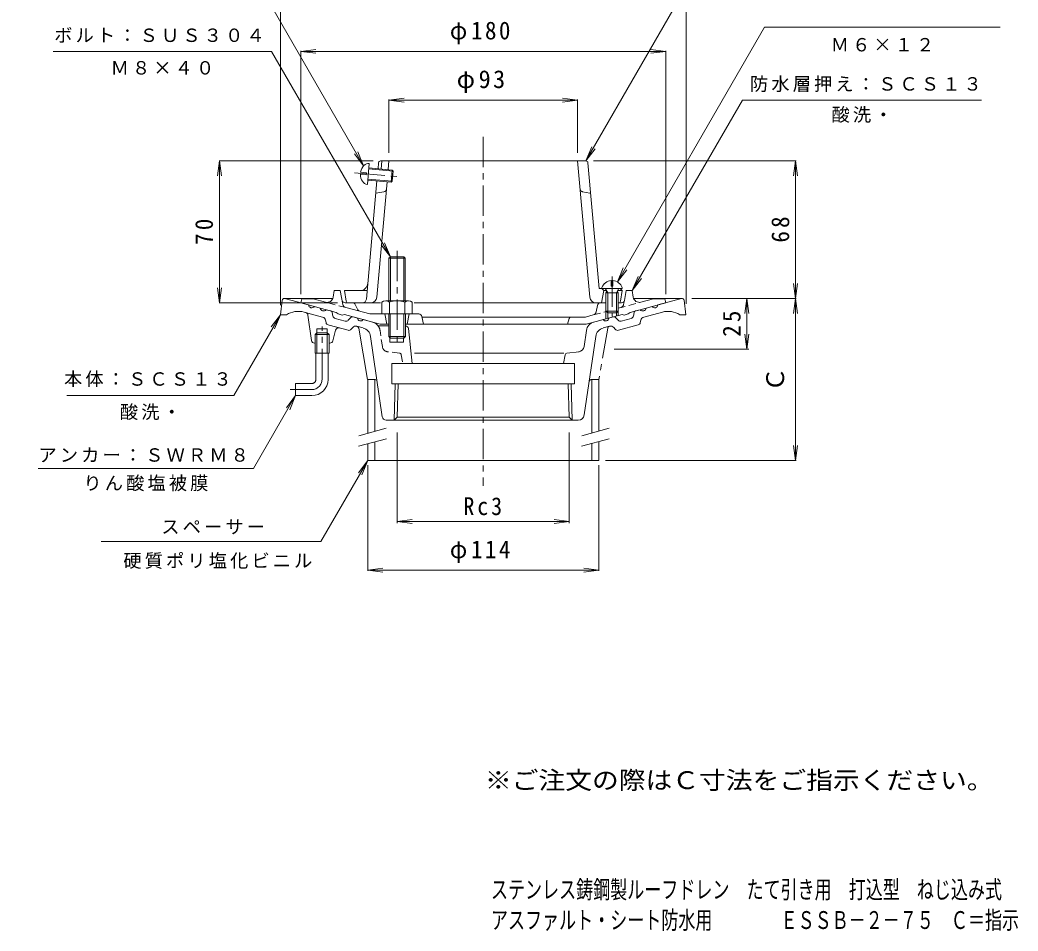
# Model space of a CAD drawing. Units: millimetres, scale not verified. Extents: x -267 to 225, y -346 to 341.
# Drawn here: x -267.4 to 224.8, y -346.2 to 103.1 of the extents above; entities that cross this region are included whole.
import ezdxf
from ezdxf.enums import TextEntityAlignment as Align

# ---------------------------------------------------------------- set-up
doc = ezdxf.new("R2010")
doc.units = ezdxf.units.MM
doc.header["$LTSCALE"] = 3
doc.linetypes.add('CHAIN1', pattern=[8, 5, -1, 1, -1])
doc.linetypes.add('DASHED1', pattern=[1.8, 1.2, -0.6])
for name, color, linetype, lineweight in [('0-0_通り芯', 3, 'Continuous', 9), ('0-1_躯体', 2, 'Continuous', 9), ('0-2_仕上', 6, 'Continuous', 9), ('0-3_建具', 4, 'Continuous', 9), ('0-4_その他', 7, 'Continuous', 9), ('0-5_寸法', 7, 'Continuous', 9)]:
    doc.layers.add(name, color=color, linetype=linetype, lineweight=lineweight)
doc.layers.add('F-4_F-4ﾚｲﾔ', color=2, linetype='Continuous')
doc.layers.add('F-5_F-5ﾚｲﾔ', color=2, linetype='Continuous')
doc.styles.add('ＭＳ ゴシック', font='')
doc.styles.get('ＭＳ ゴシック').set_extended_font_data('MS Gothic')

msp = doc.modelspace()

# ---------------------------------------------------------------- linework, layer by layer
at = {"layer": '0-0_通り芯', "linetype": 'CHAIN1'}
for p, q in [((-38.919, 45.439), (-38.919, -126.634)), ((-118.429, -74.173), (-118.429, -48.141)), ((22.448, -48.849), (18.047, -74.282)), ((14.326, -74.282), (18.047, -74.282)), ((-134.209, -79.173), (-123.429, -79.173))]:
    msp.add_line(p, q, dxfattribs=at)
at = {"layer": '0-0_通り芯'}
for p, q in [((-137.07, -34.282), (-113.086, -34.282)), ((-136.953, -34.282), (-125.097, -37.459)), ((35.173, -34.282), (58.906, -34.282)), ((58.906, -34.32), (47.192, -37.459)), ((-138.062, -35.158), (-138.953, -42.282)), ((-122.199, -38.235), (-119.301, -39.012)), ((44.294, -38.235), (41.396, -39.012)), ((60.157, -35.162), (61.047, -42.282)), ((-138.953, -42.282), (-135.953, -42.282)), ((-118.123, -43.469), (-127.311, -41.007)), ((-125.35, -42.48), (-123.609, -54.989)), ((-114.103, -40.405), (-116.404, -39.788)), ((-113.382, -41.17), (-113.019, -42.943)), ((-111.938, -44.091), (-106.967, -45.423)), ((-104.257, -43.615), (-105.457, -44.969)), ((-100.949, -43.93), (-103.249, -43.313)), ((23.044, -43.93), (25.344, -43.313)), ((26.351, -43.615), (27.552, -44.969)), ((34.033, -44.091), (29.062, -45.423)), ((35.477, -41.17), (35.114, -42.943)), ((36.198, -40.405), (38.498, -39.788)), ((40.218, -43.469), (49.405, -41.007)), ((61.047, -42.282), (58.047, -42.282)), ((-116.442, -46.167), (-116.681, -45)), ((-114.932, -47.43), (-115.361, -47.315)), ((-114.932, -47.43), (-105.615, -49.926)), ((-104.104, -49.472), (-103.314, -48.581)), ((-98.194, -48.809), (-101.3, -47.977)), ((-100.354, -48.849), (-95.953, -74.282)), ((-93.486, -45.929), (-98.051, -44.706)), ((-85.529, -47.782), (-90.782, -47.782)), ((-77.307, -47.782), (-77.376, -47.782)), ((-75.814, -49.129), (-74.055, -66.282)), ((15.606, -45.922), (20.146, -44.706)), ((20.289, -48.809), (23.395, -47.977)), ((26.199, -49.472), (25.409, -48.581)), ((27.71, -49.926), (37.456, -47.315)), ((38.537, -46.167), (38.776, -45)), ((-120.979, -51.173), (-121.879, -52.073)), ((-121.879, -52.073), (-114.979, -52.073)), ((-121.879, -61.173), (-121.879, -52.073)), ((-120.979, -49.282), (-115.879, -49.282)), ((-120.979, -61.173), (-120.979, -49.282)), ((-115.879, -51.173), (-120.979, -51.173)), ((-115.879, -56.282), (-115.879, -49.282)), ((-115.879, -51.173), (-114.979, -52.073)), ((-115.879, -51.173), (-115.879, -61.173)), ((-114.979, -52.073), (-114.979, -61.173)), ((-111.715, -49.847), (-113.132, -55.168)), ((-88.705, -92.57), (-94.466, -52.94)), ((-84.982, -53.817), (-84.982, -55.782)), ((-78.182, -53.817), (-78.182, -55.782)), ((10.768, -58.012), (11.927, -50.04)), ((10.921, -91.714), (16.558, -52.94)), ((-121.879, -56.282), (-122.123, -56.282)), ((-114.582, -56.282), (-114.979, -56.282)), ((-78.182, -55.782), (-84.982, -55.782)), ((-121.879, -61.173), (-114.979, -61.173)), ((-121.429, -74.173), (-121.429, -61.173)), ((-115.429, -74.173), (-115.429, -61.173)), ((0.887, -61.282), (-72.761, -61.282)), ((1.423, -62.03), (0.714, -66.282)), ((2.301, -61.2), (8.33, -60.541)), ((-83.953, -66.282), (6.047, -66.282)), ((6.047, -66.282), (6.047, -76.282)), ((-123.429, -76.173), (-131.429, -76.173)), ((-131.429, -82.173), (-131.429, -76.173)), ((-92.231, -74.282), (-95.953, -74.282)), ((-82.895, -94.282), (-82.333, -76.282)), ((-81.369, -92.803), (-80.853, -76.282)), ((3.464, -92.803), (2.948, -76.282)), ((4.99, -94.282), (4.428, -76.282)), ((-123.429, -82.173), (-131.429, -82.173)), ((-82.895, -94.282), (-81.369, -92.803)), ((-81.369, -92.803), (3.464, -92.803)), ((4.99, -94.282), (3.464, -92.803)), ((-86.726, -94.282), (7.952, -94.282))]:
    msp.add_line(p, q, dxfattribs=at)
at = {"layer": '0-0_通り芯', "linetype": 'DASHED1'}
for p, q in [((-88.673, -58.012), (-89.832, -50.04)), ((-80.206, -61.2), (-86.235, -60.541)), ((-79.328, -62.03), (-78.619, -66.282))]:
    msp.add_line(p, q, dxfattribs=at)
at = {"layer": '0-0_通り芯'}
msp.add_lwpolyline([(-83.953, -66.282), (-83.953, -76.282), (6.047, -76.282)], dxfattribs=at)
for centre, radius, start, end in [((-137.07, -35.282), 1, 90, 172.87468), ((59.165, -35.286), 1, 7.12427, 104.99846), ((-123.486, -37.244), 1.625, 187.618, 322.3797), ((-117.691, -38.796), 1.625, 187.62059, 322.37891), ((39.786, -38.796), 1.625, 217.62109, 352.37941), ((45.581, -37.243), 1.625, 217.6203, 352.382), ((-130.158, -51.632), 11, 74.99997, 121.79021), ((-126.836, -42.687), 1.5, 7.92386, 74.99953), ((-118.64, -45.401), 2, 11.56621, 75.0005), ((-114.362, -41.371), 1, 11.56642, 75.00078), ((-111.55, -42.642), 1.5, 191.5649, 254.99991), ((-103.508, -44.279), 1, 75.00023, 138.43498), ((-99.338, -43.714), 1.625, 187.62059, 322.37891), ((21.433, -43.714), 1.625, 217.62109, 352.37941), ((25.603, -44.279), 1, 41.56502, 104.99977), ((33.644, -42.642), 1.5, 285.00009, 348.4351), ((36.456, -41.371), 1, 104.99922, 168.43358), ((40.735, -45.401), 2, 104.9995, 168.43379), ((52.253, -51.632), 11, 58.20979, 105.00003), ((-114.973, -45.866), 1.5, 191.56461, 254.99991), ((-110.266, -50.233), 1.5, 74.99988, 165.09225), ((-106.579, -43.974), 1.5, 254.99991, 318.43558), ((-101.818, -49.908), 2, 74.99948, 138.43507), ((-101.342, -49), 1, 8.71964, 74.99988), ((-99.411, -53.659), 5, 8.27155, 75.00015), ((-94.78, -50.759), 5, 36.53461, 75.00064), ((-77.307, -49.282), 1.5, 5.85689, 90), ((16.875, -50.759), 5, 104.99936, 171.72845), ((21.506, -53.659), 5, 104.99985, 171.72845), ((23.912, -49.908), 2, 41.56493, 105.00052), ((28.674, -43.974), 1.5, 221.56442, 285.00009), ((37.068, -45.866), 1.5, 285.00009, 348.43539), ((-105.226, -48.477), 1.5, 255.00128, 318.43651), ((27.321, -48.477), 1.5, 221.56349, 284.99872), ((-122.123, -54.782), 1.5, 187.92386, 270), ((-114.582, -54.782), 1.5, 270, 345.09244), ((7.799, -57.581), 3, 276.24077, 351.7285), ((2.409, -62.194), 1, 96.24109, 170.53732), ((-123.429, -74.173), 2, 270, 0), ((-123.429, -74.173), 8, 270, 0), ((-92.231, -75.282), 1, 5.84387, 90), ((-86.726, -92.282), 2, 188.27153, 270), ((7.952, -91.282), 3, 270, 351.72845)]:
    msp.add_arc(centre, radius, start, end, dxfattribs=at)
at = {"layer": '0-0_通り芯', "linetype": 'DASHED1'}
for centre, radius, start, end in [((-94.78, -50.759), 5, 8.27155, 36.53461), ((-85.704, -57.581), 3, 188.2715, 263.75923), ((-80.314, -62.194), 1, 9.46268, 83.75891)]:
    msp.add_arc(centre, radius, start, end, dxfattribs=at)
at = {"layer": '0-0_通り芯', "linetype": 'CHAIN1'}
for centre, radius, start, end in [((23.437, -49), 1, 105.00012, 171.28036), ((-123.429, -74.173), 2, 270, 0), ((-123.429, -74.173), 5, 270, 0), ((14.326, -75.282), 1, 90, 174.15613)]:
    msp.add_arc(centre, radius, start, end, dxfattribs=at)
at = {"layer": '0-1_躯体', "color": 4}
for p, q in [((-85.419, -35.417), (-85.419, -14.45)), ((-84.742, -35.417), (-84.742, -13.773)), ((-78.095, -35.417), (-78.095, -13.773)), ((-77.419, -35.417), (-77.419, -14.45)), ((19.581, -28.917), (19.581, -29.417)), ((19.581, -29.417), (29.581, -29.417)), ((24.102, -25.438), (24.102, -28.154)), ((25.06, -28.154), (24.102, -28.154)), ((25.06, -25.439), (25.06, -28.154)), ((29.581, -28.917), (29.581, -29.417)), ((22.451, -31.417), (21.399, -29.544)), ((21.581, -31.417), (22.022, -30.653)), ((21.581, -31.417), (27.581, -31.417)), ((21.581, -31.417), (21.581, -40.547)), ((22.451, -31.417), (22.451, -41.417)), ((26.711, -31.417), (27.763, -29.544)), ((26.711, -31.417), (26.711, -41.417)), ((27.581, -31.417), (27.14, -30.653)), ((27.581, -31.417), (27.581, -40.547)), ((-88.919, -36.139), (-88.919, -41.917)), ((-87.043, -35.417), (-75.795, -35.417)), ((-85.166, -36.139), (-85.166, -41.917)), ((-77.672, -36.139), (-77.672, -41.917)), ((-73.919, -36.139), (-73.919, -41.917)), ((-88.919, -41.917), (-73.919, -41.917)), ((-85.495, -41.917), (-85.495, -53.097)), ((-84.819, -41.917), (-84.819, -53.773)), ((-78.019, -41.917), (-78.019, -53.773)), ((-77.342, -41.917), (-77.342, -53.097)), ((22.451, -41.417), (21.581, -40.547)), ((21.581, -40.547), (27.581, -40.547)), ((22.451, -41.417), (26.711, -41.417)), ((26.711, -41.417), (27.581, -40.547))]:
    msp.add_line(p, q, dxfattribs=at)
at = {"layer": '0-1_躯体', "color": 4, "linetype": 'CHAIN1'}
for p, q in [((-81.419, -10.773), (-81.419, -56.773)), ((24.581, -23.372), (24.581, -43.099))]:
    msp.add_line(p, q, dxfattribs=at)
at = {"layer": '0-1_躯体'}
for p, q in [((-128.919, -36.417), (-128.419, -34.417)), ((-122.86, -34.417), (-128.419, -34.417)), ((-116.654, -36.08), (-122.86, -34.417)), ((-112.912, -33.636), (-112.419, -30.417)), ((-109.419, -30.417), (-112.419, -30.417)), ((-109.419, -30.417), (-108.151, -37.183)), ((30.686, -35.193), (31.581, -30.417)), ((31.581, -30.417), (34.581, -30.417)), ((35.074, -33.636), (34.581, -30.417)), ((38.816, -36.08), (45.022, -34.417)), ((45.022, -34.417), (50.581, -34.417)), ((50.581, -34.417), (51.081, -36.417)), ((-107.049, -36.417), (-103.347, -36.417)), ((-94.869, -41.917), (-106.703, -38.746)), ((-100.72, -39.825), (-102.005, -37.248)), ((16.804, -40.785), (17.361, -37.654)), ((21.581, -36.417), (18.838, -36.417)), ((29.212, -36.417), (27.581, -36.417)), ((-108.419, -42.427), (-107.419, -42.178)), ((-89.732, -46.917), (-107.419, -42.178)), ((-70.649, -41.917), (-94.869, -41.917)), ((-87.419, -41.917), (-86.419, -46.917)), ((-75.419, -41.917), (-76.419, -46.917)), ((-69.178, -43.123), (-68.419, -46.917)), ((-69.119, -43.417), (11.434, -43.417)), ((3.374, -44.142), (2.581, -46.917)), ((15.353, -42.367), (11.434, -43.417)), ((11.894, -46.917), (29.581, -42.178)), ((21.581, -40.547), (21.581, -44.321)), ((22.451, -41.417), (22.451, -44.088)), ((26.711, -41.417), (26.711, -42.947)), ((27.581, -40.547), (27.581, -42.714)), ((30.581, -42.427), (29.581, -42.178)), ((30.581, -42.427), (32.581, -41.891)), ((-85.495, -46.917), (-89.732, -46.917)), ((11.894, -46.917), (-77.342, -46.917))]:
    msp.add_line(p, q, dxfattribs=at)
at = {"layer": '0-1_躯体', "linetype": 'DASHED1'}
for p, q in [((-106.703, -38.746), (-116.654, -36.08)), ((27.581, -39.09), (38.816, -36.08)), ((30.686, -35.193), (30.313, -37.183)), ((15.353, -42.367), (21.7, -40.666))]:
    msp.add_line(p, q, dxfattribs=at)
at = {"layer": '0-1_躯体', "color": 4}
for points in [[(-77.419, -14.45), (-85.419, -14.45), (-84.742, -13.773), (-78.095, -13.773)], [(-77.342, -53.097), (-85.495, -53.097), (-84.819, -53.773), (-78.019, -53.773)]]:
    msp.add_lwpolyline(points, close=True, dxfattribs=at)
at = {"layer": '0-1_躯体'}
for points in [[(-108.419, -42.427), (-110.419, -41.891), (-111.419, -41.106), (-128.919, -36.417)], [(32.581, -41.891), (33.581, -41.106), (51.081, -36.417)]]:
    msp.add_lwpolyline(points, dxfattribs=at)
at = {"layer": '0-1_躯体', "color": 4}
for centre, radius, start, end in [((24.581, -30.738), 5.321, 95.16376, 159.98405), ((21.181, -29.667), 0.25, 29.32918, 90), ((24.581, -30.738), 5.321, 20.01595, 84.83395), ((27.981, -29.667), 0.25, 90, 150.67082), ((-87.043, -38.217), 2.8, 47.92557, 132.07463), ((-81.419, -45.506), 10.089, 68.19786, 111.80214), ((-75.795, -38.217), 2.8, 47.92572, 132.07428)]:
    msp.add_arc(centre, radius, start, end, dxfattribs=at)
at = {"layer": '0-1_躯体'}
for centre, radius, start, end in [((-115.877, -33.182), 3, 254.99973, 351.29286), ((38.04, -33.182), 3, 188.70714, 285.00027), ((-107.049, -34.917), 1.5, 190.61534, 270), ((-106.185, -36.814), 2, 190.61488, 255.0005), ((-103.347, -37.917), 1.5, 26.49033, 90), ((18.838, -37.917), 1.5, 90, 169.91187), ((29.212, -34.917), 1.5, 270, 349.38435), ((-99.378, -39.156), 1.5, 206.49033, 254.99988), ((-70.649, -43.417), 1.5, 11.31021, 90), ((4.335, -44.417), 1, 90, 164.05402), ((14.835, -40.435), 2, 284.9995, 349.91257)]:
    msp.add_arc(centre, radius, start, end, dxfattribs=at)
at = {"layer": '0-1_躯体', "linetype": 'DASHED1'}
msp.add_arc((28.347, -36.814), 2, 284.9995, 349.38512, dxfattribs=at)
at = {"layer": '0-2_仕上'}
for p, q in [((-96.059, 21.894), (-95.108, 32.351)), ((-95.357, 29.612), (-83.406, 28.526)), ((-95.312, 30.11), (-83.859, 29.069)), ((-90.786, 29.699), (-90.52, 32.672)), ((-89.524, 33.583), (-38.919, 33.583)), ((-88.933, 33.583), (-89.293, 29.563)), ((-85.807, 29.246), (-85.419, 33.583)), ((11.687, 33.583), (-38.919, 33.583)), ((13.604, -33.684), (7.581, 33.583)), ((-99.495, 26.976), (-96.624, 26.715)), ((-99.404, 27.972), (-96.534, 27.711)), ((-96.624, 26.715), (-96.534, 27.711)), ((-95.81, 24.633), (-83.859, 23.546)), ((-84.402, 23.094), (-83.859, 29.069)), ((-83.859, 29.069), (-83.406, 28.526)), ((-83.859, 23.546), (-83.406, 28.526)), ((-96.543, -34.595), (-91.322, 23.723)), ((-95.855, 24.135), (-84.402, 23.094)), ((-91.442, -33.684), (-86.342, 23.27)), ((-84.402, 23.094), (-83.859, 23.546)), ((-87.867, 18.367), (-91.871, 17.583)), ((29.581, -30.417), (28.581, -29.417)), ((-96.169, -30.417), (-107.419, -30.417)), ((-106.558, -35.581), (-107.419, -30.417)), ((20.581, -30.417), (21.889, -30.417)), ((27.273, -30.417), (29.581, -30.417)), ((28.721, -35.581), (29.581, -30.417)), ((-105.572, -36.417), (-89.581, -36.417)), ((-73.023, -36.417), (-38.919, -36.417)), ((21.581, -36.417), (-38.919, -36.417)), ((27.734, -36.417), (27.581, -36.417))]:
    msp.add_line(p, q, dxfattribs=at)
at = {"layer": '0-2_仕上', "linetype": 'CHAIN1'}
msp.add_line((-102.454, 27.747), (-79.992, 25.705), dxfattribs=at)
at = {"layer": '0-2_仕上', "linetype": 'DASHED1'}
msp.add_line((10.03, 18.367), (14.034, 17.583), dxfattribs=at)
at = {"layer": '0-2_仕上'}
for points in [[(12.683, 32.672), (18.242, -29.417), (28.581, -29.417)], [(19.331, -36.417), (20.581, -30.417), (19.581, -29.417)]]:
    msp.add_lwpolyline(points, dxfattribs=at)
for centre, radius, start, end in [((-89.524, 32.583), 1, 90, 174.88318), ((11.687, 32.583), 1, 5.11682, 90), ((-88.155, 19.839), 1.5, 281.07399, 354.88358), ((-99.827, -26.417), 4, 270, 354.88351), ((-94.429, -33.417), 3, 270, 354.88374), ((16.592, -33.417), 3, 185.11626, 270), ((-105.572, -35.417), 1, 189.46167, 270), ((-98.535, -34.417), 2, 270, 354.88403), ((27.734, -35.417), 1, 270, 350.53833)]:
    msp.add_arc(centre, radius, start, end, dxfattribs=at)
at = {"layer": '0-2_仕上', "linetype": 'DASHED1'}
msp.add_arc((10.318, 19.839), 1.5, 185.11642, 258.92732, dxfattribs=at)
at = {"layer": '0-2_仕上'}
for start_param, end_param in [(6.2831853, 7.7585936), (1.6661844, 3.1415927)]:
    msp.add_ellipse((-95.583, 27.122), major_axis=(0.475, 5.228), ratio=0.7428, start_param=start_param, end_param=end_param, dxfattribs=at)
at = {"layer": '0-3_建具'}
for p, q in [((-92.419, -74.282), (-95.919, -74.282)), ((-95.919, -100.742), (-95.919, -74.282)), ((-92.419, -99.804), (-92.419, -74.282)), ((14.581, -74.282), (18.081, -74.282)), ((14.581, -100.589), (14.581, -74.282)), ((18.081, -99.652), (18.081, -74.282)), ((-95.919, -114.23), (-95.919, -105.919)), ((-92.419, -114.23), (-92.419, -104.981)), ((14.581, -114.23), (14.581, -105.766)), ((18.081, -114.23), (18.081, -104.828)), ((-95.919, -114.23), (18.081, -114.23))]:
    msp.add_line(p, q, dxfattribs=at)
at = {"layer": '0-3_建具', "color": 7}
for p, q in [((-100.291, -101.914), (-86.751, -98.286)), ((9.638, -101.914), (23.179, -98.286)), ((-100.394, -107.118), (-86.701, -103.449)), ((9.536, -107.118), (23.229, -103.449))]:
    msp.add_line(p, q, dxfattribs=at)
at = {"layer": '0-4_その他'}
for p, q in [((-138.919, -37.622), (-138.919, 111.883)), ((61.081, -36.933), (61.081, 111.883)), ((-128.919, 87.583), (-121.483, 88.562)), ((-128.919, -32.127), (-128.919, 87.883)), ((-128.919, 87.583), (51.081, 87.583)), ((-128.919, 87.583), (-121.483, 86.604)), ((51.081, 87.583), (43.645, 88.562)), ((51.081, 87.583), (43.645, 86.604)), ((51.081, -32.127), (51.081, 87.883)), ((-85.419, 63.583), (-77.983, 64.562)), ((7.581, 63.583), (0.145, 64.562)), ((-85.419, 37.577), (-85.419, 63.883)), ((-85.419, 63.583), (7.581, 63.583)), ((-85.419, 63.583), (-77.983, 62.604)), ((7.581, 63.583), (0.145, 62.604)), ((7.581, 37.577), (7.581, 63.883)), ((-168.919, 33.583), (-169.898, 26.147)), ((-93.264, 33.583), (-169.219, 33.583)), ((-168.919, 33.583), (-168.919, -36.417)), ((-168.919, 33.583), (-167.94, 26.147)), ((15.426, 33.583), (115.381, 33.583)), ((115.081, 33.583), (114.102, 26.147)), ((115.081, 33.583), (115.081, -34.273)), ((115.081, 33.583), (116.06, 26.147)), ((-168.919, -36.417), (-169.898, -28.981)), ((-168.919, -36.417), (-167.94, -28.981)), ((115.081, -34.273), (114.102, -26.837)), ((115.081, -34.273), (116.06, -26.837)), ((64.013, -34.273), (115.381, -34.273)), ((91.081, -34.273), (90.102, -41.709)), ((91.081, -59.273), (91.081, -34.273)), ((91.081, -34.273), (92.06, -41.709)), ((115.081, -34.273), (114.102, -41.709)), ((115.081, -34.273), (115.081, -114.23)), ((115.081, -34.273), (116.06, -41.709)), ((-110.874, -36.417), (-169.219, -36.417)), ((91.081, -59.273), (90.102, -51.837)), ((91.081, -59.273), (92.06, -51.837)), ((25.581, -59.273), (91.981, -59.273)), ((-81.369, -100.303), (-81.369, -145.13)), ((3.464, -100.303), (3.464, -145.13)), ((115.081, -114.23), (114.102, -106.794)), ((115.081, -114.23), (116.06, -106.794)), ((-95.919, -116.536), (-95.919, -168.53)), ((18.081, -116.536), (18.081, -168.53)), ((21.336, -114.23), (115.381, -114.23)), ((-81.369, -144.23), (-73.933, -143.251)), ((-81.369, -144.23), (3.464, -144.23)), ((-81.369, -144.23), (-73.933, -145.209)), ((3.464, -144.23), (-3.972, -143.251)), ((3.464, -144.23), (-3.972, -145.209)), ((-95.919, -168.23), (-88.483, -167.251)), ((18.081, -168.23), (10.645, -167.251)), ((-95.919, -168.23), (18.081, -168.23)), ((-95.919, -168.23), (-88.483, -169.209)), ((18.081, -168.23), (10.645, -169.209))]:
    msp.add_line(p, q, dxfattribs=at)
at = {"layer": '0-5_寸法'}
for p, q in [((-143.261, 87.583), (-251.04, 87.583)), ((-84.742, -13.773), (-143.261, 87.583)), ((34.581, -30.417), (88.852, 63.583)), ((88.852, 63.583), (206.792, 63.583)), ((11.687, 33.583), (14.557, 40.512)), ((11.687, 33.583), (16.253, 39.533)), ((-97.913, 31.157), (-102.479, 37.107)), ((-97.913, 31.157), (-100.783, 38.086)), ((-84.742, -13.773), (-89.308, -7.823)), ((-84.742, -13.773), (-87.613, -6.844)), ((27.242, -26.13), (30.112, -19.201)), ((27.242, -26.13), (31.808, -20.18)), ((34.581, -30.417), (37.451, -23.488)), ((34.581, -30.417), (39.147, -24.467)), ((-138.953, -42.282), (-161.984, -82.173)), ((-138.953, -42.282), (-143.518, -48.232)), ((-138.953, -42.282), (-141.823, -49.211)), ((-161.984, -82.173), (-244.231, -82.173)), ((-131.429, -82.173), (-152.213, -118.173)), ((-131.429, -82.173), (-135.994, -88.123)), ((-131.429, -82.173), (-134.299, -89.102)), ((-95.919, -114.23), (-118.98, -154.173)), ((-95.919, -114.23), (-100.485, -120.18)), ((-95.919, -114.23), (-98.789, -121.159)), ((-152.213, -118.173), (-258.468, -118.173)), ((-118.98, -154.173), (-227.31, -154.173))]:
    msp.add_line(p, q, dxfattribs=at)
for points in [[(11.687, 33.583), (70.577, 135.583), (198.436, 135.583)], [(-97.913, 31.157), (-151.275, 123.583), (-267.382, 123.583)], [(27.242, -26.13), (99.822, 99.583), (216.029, 99.583)]]:
    msp.add_lwpolyline(points, dxfattribs=at)

# ---------------------------------------------------------------- texts
at = {"layer": '0-4_その他', "color": 2, "style": 'ＭＳ ゴシック'}
msp.add_text('Ｃ', height=8.798, rotation=90, dxfattribs=at).set_placement((112.081, -80.251), align=Align.BOTTOM_LEFT)
at = {"layer": '0-4_その他', "color": 2, "char_height": 8.798, "attachment_point": 7, "style": 'ＭＳ ゴシック'}
for s, insert in [('\\T1.21;\\W0.95;φ180', (-55.419, 91.083)), ('\\T1.19;φ93', (-52.044, 67.083)), ('\\T1.27;\\W0.9;Rc3', (-48.703, -141.23)), ('\\T1.21;\\W0.95;φ114', (-55.419, -164.73))]:
    msp.add_mtext(s, dxfattribs=dict(at, insert=insert))
for s, insert, rotation in [('\\T1.27;\\W0.95;68', (112.081, -6.72), 90), ('\\T1.27;\\W0.95;70', (-172.041, -7.805), 90.246), ('\\T1.27;\\W0.95;25', (88.081, -53.148), 90)]:
    msp.add_mtext(s, dxfattribs=dict(at, insert=insert, rotation=rotation))
at = {"layer": '0-5_寸法', "char_height": 6.598, "attachment_point": 7, "style": 'ＭＳ ゴシック'}
for s, insert in [('\\T1.17;ボルト：ＳＵＳ３０４', (-250.477, 91.828)), ('\\T1.17;Ｍ６×１２', (132.426, 87.443)), ('\\T1.17;Ｍ８×４０', (-222.65, 76.05)), ('\\T1.17;防水層押え：ＳＣＳ１３', (92.62, 67.491)), ('\\T1.17;酸洗・', (132.822, 52.342)), ('\\T1.17;本体：ＳＣＳ１３', (-245.659, -77.991)), ('\\T1.17;酸洗・', (-218.108, -94.225)), ('\\T1.17;アンカー：ＳＷＲＭ８', (-258.265, -115.07)), ('\\T1.17;りん酸塩被膜', (-236.091, -129.336)), ('\\T1.17;スペーサー', (-197.691, -150.554)), ('\\T1.17;硬質ポリ塩化ビニル', (-216.418, -167.601))]:
    msp.add_mtext(s, dxfattribs=dict(at, insert=insert))
at = {"layer": 'F-4_F-4ﾚｲﾔ', "style": 'ＭＳ ゴシック', "width": 0.7}
for s, p in [('ステンレス鋳鋼製ルーフドレン\u3000たて引き用\u3000打込型\u3000ねじ込み式', (-35.119, -332.737)), ('アスファルト・シート防水用\u3000\u3000\u3000\u3000ＥＳＳＢ－２－７５\u3000Ｃ＝指示', (-35.119, -347.779))]:
    msp.add_text(s, height=8.798, dxfattribs=at).set_placement(p, align=Align.BOTTOM_LEFT)
at = {"layer": 'F-5_F-5ﾚｲﾔ', "style": 'ＭＳ ゴシック', "width": 1.1}
msp.add_text('※ご注文の際はＣ寸法をご指示ください。', height=8.798, dxfattribs=at).set_placement((-38.097, -278.814), align=Align.BOTTOM_LEFT)

doc.saveas('drawing.dxf')
